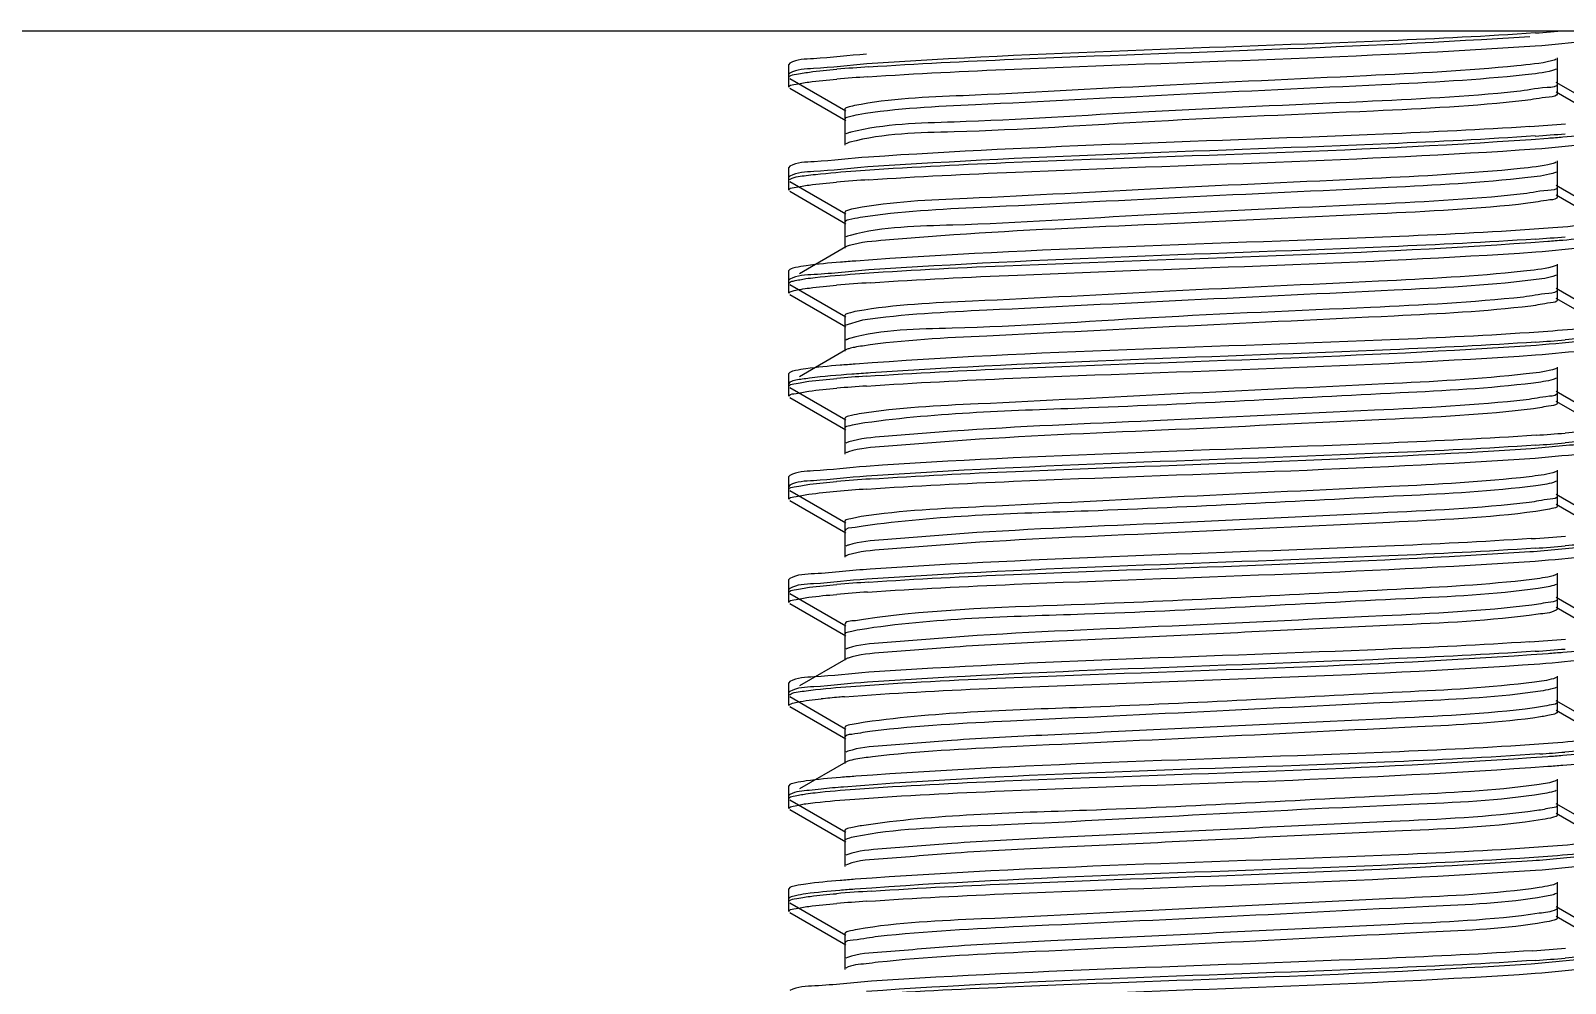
# Model space of a CAD drawing. Extents: x 27938 to 650306, y -92720 to 1524912.
# Drawn here: x 294354.8 to 294709.5, y 847743.2 to 847963.3 of the extents above; entities that cross this region are included whole.
import ezdxf

# ---------------------------------------------------------------- set-up
doc = ezdxf.new("R2010")
doc.units = 0
doc.header["$LTSCALE"] = 1000
doc.header["$MEASUREMENT"] = 0
doc.layers.add('bz', color=2, linetype='Continuous')

msp = doc.modelspace()

# ---------------------------------------------------------------- linework, layer by layer
at = {"linetype": 'Continuous'}
for p, q in [((294530.28, 847955.81), (294530.05, 847955.55)), ((294530.05, 847952.57), (294530.05, 847955.55)), ((294530.05, 847952.57), (294530.05, 847955.55)), ((294707.67, 847951.08), (294707.67, 847957.04)), ((294707.67, 847948.81), (294707.67, 847954.76)), ((294530.28, 847953.53), (294530.05, 847953.27)), ((294530.05, 847950.29), (294530.05, 847953.27)), ((294530.05, 847950.29), (294530.05, 847953.27)), ((294530.28, 847952.31), (294543.2, 847944.83)), ((294720.33, 847943.9), (294707.41, 847951.39)), ((294530.28, 847950.03), (294543.2, 847942.55)), ((294720.33, 847941.63), (294707.41, 847949.11)), ((294542.94, 847945.13), (294542.94, 847939.18)), ((294542.94, 847942.85), (294542.94, 847936.9)), ((294530.28, 847932), (294530.05, 847931.74)), ((294530.05, 847928.76), (294530.05, 847931.74)), ((294530.05, 847928.76), (294530.05, 847931.74)), ((294707.67, 847927.27), (294707.67, 847933.23)), ((294707.67, 847924.99), (294707.67, 847930.95)), ((294530.28, 847929.72), (294530.05, 847929.46)), ((294530.05, 847926.48), (294530.05, 847929.46)), ((294530.05, 847926.48), (294530.05, 847929.46)), ((294530.28, 847928.5), (294543.2, 847921.02)), ((294720.33, 847920.09), (294707.41, 847927.57)), ((294530.28, 847926.22), (294543.2, 847918.74)), ((294720.33, 847917.81), (294707.41, 847925.29)), ((294542.94, 847921.32), (294542.94, 847915.37)), ((294542.94, 847919.04), (294542.94, 847913.09)), ((294543.2, 847913.39), (294532.45, 847907.16)), ((294707.67, 847903.46), (294707.67, 847909.41)), ((294530.28, 847908.18), (294530.05, 847907.92)), ((294530.05, 847904.95), (294530.05, 847907.92)), ((294530.05, 847904.95), (294530.05, 847907.92)), ((294530.28, 847905.91), (294530.05, 847905.65)), ((294530.05, 847902.67), (294530.05, 847905.65)), ((294530.05, 847902.67), (294530.05, 847905.65)), ((294707.67, 847901.18), (294707.67, 847907.13)), ((294530.28, 847904.69), (294543.2, 847897.2)), ((294530.28, 847902.41), (294543.2, 847894.93)), ((294720.33, 847896.28), (294707.41, 847903.76)), ((294720.33, 847894), (294707.41, 847901.48)), ((294542.94, 847897.51), (294542.94, 847891.55)), ((294547.04, 847896.43), (294542.94, 847895.23)), ((294542.94, 847895.23), (294542.94, 847889.27)), ((294543.2, 847889.58), (294532.45, 847883.35)), ((294530.28, 847884.37), (294530.05, 847884.11)), ((294530.05, 847881.13), (294530.05, 847884.11)), ((294530.05, 847881.13), (294530.05, 847884.11)), ((294707.67, 847879.65), (294707.67, 847885.6)), ((294530.28, 847882.09), (294530.05, 847881.83)), ((294530.05, 847878.86), (294530.05, 847881.83)), ((294530.05, 847878.86), (294530.05, 847881.83)), ((294530.28, 847880.87), (294543.2, 847873.39)), ((294707.67, 847877.37), (294707.67, 847883.32)), ((294530.28, 847878.6), (294543.2, 847871.11)), ((294720.33, 847872.47), (294707.41, 847879.95)), ((294720.33, 847870.19), (294707.41, 847877.67)), ((294542.94, 847873.69), (294542.94, 847867.74)), ((294542.94, 847871.41), (294542.94, 847865.46)), ((294530.28, 847860.56), (294530.05, 847860.3)), ((294530.05, 847857.32), (294530.05, 847860.3)), ((294530.05, 847857.32), (294530.05, 847860.3)), ((294707.67, 847855.83), (294707.67, 847861.79)), ((294707.67, 847853.55), (294707.67, 847859.51)), ((294530.28, 847858.28), (294530.05, 847858.02)), ((294530.05, 847855.04), (294530.05, 847858.02)), ((294530.05, 847855.04), (294530.05, 847858.02)), ((294530.28, 847857.06), (294543.2, 847849.58)), ((294720.33, 847848.65), (294707.41, 847856.14)), ((294530.28, 847854.78), (294543.2, 847847.3)), ((294720.33, 847846.37), (294707.41, 847853.86)), ((294542.94, 847849.88), (294542.94, 847843.93)), ((294542.94, 847847.6), (294542.94, 847841.65)), ((294707.67, 847832.02), (294707.67, 847837.97)), ((294530.28, 847836.75), (294530.05, 847836.49)), ((294530.05, 847833.51), (294530.05, 847836.49)), ((294530.05, 847833.51), (294530.05, 847836.49)), ((294530.28, 847834.47), (294530.05, 847834.21)), ((294530.05, 847831.23), (294530.05, 847834.21)), ((294530.05, 847831.23), (294530.05, 847834.21)), ((294707.67, 847829.74), (294707.67, 847835.7)), ((294530.28, 847833.25), (294543.2, 847825.77)), ((294530.28, 847830.97), (294543.2, 847823.49)), ((294720.33, 847824.84), (294707.41, 847832.32)), ((294720.33, 847822.56), (294707.41, 847830.04)), ((294542.94, 847826.07), (294542.94, 847820.11)), ((294542.94, 847823.79), (294542.94, 847817.84)), ((294543.2, 847818.14), (294532.45, 847811.91)), ((294530.28, 847812.93), (294530.05, 847812.67)), ((294707.67, 847808.21), (294707.67, 847814.16)), ((294530.05, 847809.7), (294530.05, 847812.67)), ((294530.05, 847809.7), (294530.05, 847812.67)), ((294530.28, 847810.65), (294530.05, 847810.39)), ((294530.05, 847807.42), (294530.05, 847810.39)), ((294530.05, 847807.42), (294530.05, 847810.39)), ((294530.28, 847809.44), (294543.2, 847801.95)), ((294707.67, 847805.93), (294707.67, 847811.88)), ((294530.28, 847807.16), (294543.2, 847799.67)), ((294720.33, 847801.03), (294707.41, 847808.51)), ((294720.33, 847798.75), (294707.41, 847806.23)), ((294542.94, 847802.25), (294542.94, 847796.3)), ((294542.94, 847799.98), (294542.94, 847794.02)), ((294543.67, 847796.81), (294543.2, 847796.6)), ((294543.2, 847794.32), (294532.45, 847788.1)), ((294543.65, 847794.52), (294543.2, 847794.32)), ((294530.28, 847789.12), (294530.05, 847788.86)), ((294530.05, 847785.88), (294530.05, 847788.86)), ((294530.05, 847785.88), (294530.05, 847788.86)), ((294707.67, 847784.4), (294707.67, 847790.35)), ((294707.67, 847782.12), (294707.67, 847788.07)), ((294530.28, 847786.84), (294530.05, 847786.58)), ((294530.05, 847783.6), (294530.05, 847786.58)), ((294530.05, 847783.6), (294530.05, 847786.58)), ((294530.28, 847785.62), (294543.2, 847778.14)), ((294720.33, 847777.21), (294707.41, 847784.7)), ((294530.28, 847783.34), (294543.2, 847775.86)), ((294720.33, 847774.94), (294707.41, 847782.42)), ((294542.94, 847778.44), (294542.94, 847772.49)), ((294542.94, 847776.16), (294542.94, 847770.21)), ((294543.62, 847772.97), (294543.2, 847772.79)), ((294543.61, 847770.69), (294543.2, 847770.51)), ((294530.28, 847765.31), (294530.05, 847765.05)), ((294530.05, 847762.07), (294530.05, 847765.05)), ((294530.05, 847762.07), (294530.05, 847765.05)), ((294707.67, 847760.58), (294707.67, 847766.54)), ((294707.67, 847758.3), (294707.67, 847764.26)), ((294530.28, 847763.03), (294530.05, 847762.77)), ((294530.05, 847759.79), (294530.05, 847762.77)), ((294530.05, 847759.79), (294530.05, 847762.77)), ((294530.28, 847761.81), (294543.2, 847754.33)), ((294720.33, 847753.4), (294707.41, 847760.88)), ((294530.28, 847759.53), (294543.2, 847752.05)), ((294720.33, 847751.12), (294707.41, 847758.61)), ((294542.94, 847754.63), (294542.94, 847748.68)), ((294542.94, 847752.35), (294542.94, 847746.4)), ((294543.57, 847749.14), (294543.2, 847748.98))]:
    msp.add_line(p, q, dxfattribs=at)
for centre, radius, start, end in [((294675.2, 848371.59), 409.69, 273.8314, 274.8033), ((294576.01, 847538.59), 417.29, 93.7842, 94.8009), ((294575.65, 847541.01), 412.57, 93.8094, 94.8059), ((294673.53, 848371.07), 430.77, 273.6985, 274.7995), ((294675.16, 848348.2), 410.12, 273.8286, 274.8033), ((294575.98, 847512.98), 416.81, 93.7812, 94.806), ((294675.18, 848324.13), 409.86, 273.8303, 274.8033), ((294576.61, 847481.48), 424.52, 93.7437, 94.8056), ((294675.3, 848298.77), 408.31, 273.8405, 274.8036), ((294575.29, 847473.98), 408.16, 93.8411, 94.8041), ((294575.22, 847477.14), 407.27, 93.848, 94.803), ((294675.42, 848275.85), 406.92, 273.85, 274.8032), ((294675.29, 848275.18), 408.54, 273.8391, 274.8035), ((294576.46, 847437.75), 422.89, 93.7486, 94.8), ((294575.41, 847448.68), 409.64, 93.8298, 94.8052), ((294673.93, 848270.75), 425.7, 273.7304, 274.8001), ((294675.2, 848252.5), 409.67, 273.8316, 274.8033), ((294576.03, 847419.34), 417.47, 93.783, 94.8009), ((294575.64, 847422.06), 412.46, 93.8102, 94.8059), ((294673.54, 848251.85), 430.61, 273.6995, 274.7995), ((294675.16, 848229.13), 410.12, 273.8286, 274.8033), ((294559.12, 847596.1), 213.92, 94.7007, 95.8096), ((294568.76, 847483.1), 327.34, 94.5302, 94.7613), ((294676.53, 848188.14), 392.88, 273.9474, 274.8034), ((294576.88, 847337.14), 428.27, 93.7148, 94.7991), ((294575.29, 847354.94), 408.13, 93.8414, 94.804), ((294674.36, 848170.14), 420.32, 273.7644, 274.8009), ((294675.29, 848156.07), 408.49, 273.8394, 274.8035)]:
    msp.add_arc(centre, radius, start, end, dxfattribs=at)
for points, knots in [([(294702.57, 847962.81), (294691.3, 847962.04), (294639.79, 847959.56), (294588.22, 847958.37), (294548.06, 847955.64)], [0, 0, 0, 0, 0.219184, 1, 1, 1, 1]), ([(294548.47, 847954.97), (294559.62, 847955.72), (294610.56, 847958.17), (294661.57, 847959.4), (294701.32, 847962.03)], [0, 0, 0, 0, 0.21895, 1, 1, 1, 1]), ([(294702.55, 847959.83), (294706.66, 847960.11), (294712.43, 847960.91), (294718.72, 847961.02), (294720.33, 847961.94)], [0, 0, 0, 0, 0.690321, 1, 1, 1, 1]), ([(294548.24, 847952.68), (294559.52, 847953.44), (294610.96, 847955.91), (294662.46, 847957.11), (294702.55, 847959.83)], [0, 0, 0, 0, 0.219667, 1, 1, 1, 1]), ([(294547.98, 847957.91), (294543.88, 847957.63), (294538.14, 847956.84), (294531.88, 847956.73), (294530.28, 847955.81)], [0, 0, 0, 0, 0.690257, 1, 1, 1, 1]), ([(294548.06, 847955.64), (294543.94, 847955.36), (294538.17, 847954.56), (294531.88, 847954.45), (294530.28, 847953.53)], [0, 0, 0, 0, 0.690342, 1, 1, 1, 1]), ([(294698.33, 847955.22), (294686.76, 847954.07), (294659, 847952.64), (294616.29, 847950.8), (294576.9, 847948.46), (294553.41, 847947.66), (294545.16, 847946.01)], [0, 0, 0, 0, 0.227134, 0.54316, 0.83546, 1, 1, 1, 1]), ([(294707.41, 847956.74), (294707.08, 847956.55), (294704.07, 847955.74), (294701.01, 847955.48), (294698.33, 847955.22)], [0, 0, 0, 0, 0.123019, 1, 1, 1, 1]), ([(294530.05, 847952.57), (294530.05, 847953.02), (294532.42, 847953.3), (294533.6, 847953.62), (294534.79, 847953.77)], [0, 0, 0, 0, 0.271046, 1, 1, 1, 1]), ([(294530.05, 847950.29), (294530.05, 847950.73), (294532.33, 847951.01), (294533.49, 847951.33), (294534.64, 847951.47)], [0, 0, 0, 0, 0.271535, 1, 1, 1, 1]), ([(294700.19, 847953.13), (294689.2, 847951.92), (294662.11, 847950.55), (294619.75, 847948.62), (294579.44, 847946.43), (294555.01, 847945.41), (294546.07, 847943.9)], [0, 0, 0, 0, 0.214725, 0.5266, 0.823844, 1, 1, 1, 1]), ([(294707.41, 847954.46), (294707.13, 847954.3), (294704.75, 847953.6), (294702.31, 847953.37), (294700.19, 847953.13)], [0, 0, 0, 0, 0.128762, 1, 1, 1, 1]), ([(294698.33, 847949.26), (294686.48, 847948.08), (294658.1, 847946.63), (294614.66, 847944.86), (294575.37, 847942.21), (294552.12, 847941.81), (294544.37, 847939.88)], [0, 0, 0, 0, 0.231431, 0.552554, 0.844673, 1, 1, 1, 1]), ([(294707.67, 847951.08), (294707.67, 847950.24), (294702.85, 847950.21), (294700.66, 847949.49), (294698.33, 847949.26)], [0, 0, 0, 0, 0.265504, 1, 1, 1, 1]), ([(294707.67, 847948.81), (294707.67, 847948.12), (294703.85, 847947.93), (294702.06, 847947.39), (294700.19, 847947.18)], [0, 0, 0, 0, 0.267411, 1, 1, 1, 1]), ([(294545.16, 847946.01), (294544.6, 847945.9), (294543.94, 847945.75), (294542.95, 847945.37), (294542.95, 847945.13)], [0, 0, 0, 0, 0.707509, 1, 1, 1, 1]), ([(294700.19, 847947.18), (294688.57, 847945.89), (294660.02, 847944.46), (294615.94, 847942.69), (294575.79, 847939.82), (294551.9, 847939.67), (294544.12, 847937.54)], [0, 0, 0, 0, 0.224296, 0.548086, 0.845183, 1, 1, 1, 1]), ([(294546.07, 847943.9), (294545.28, 847943.77), (294544.42, 847943.56), (294542.95, 847943.17), (294542.94, 847942.85)], [0, 0, 0, 0, 0.717095, 1, 1, 1, 1]), ([(294701.32, 847941.19), (294690.04, 847940.45), (294639.09, 847938.01), (294588.08, 847936.8), (294548.47, 847934.13)], [0, 0, 0, 0, 0.221631, 1, 1, 1, 1]), ([(294544.37, 847939.88), (294544.13, 847939.83), (294543.74, 847939.72), (294543.35, 847939.56), (294543.21, 847939.48)], [0, 0, 0, 0, 0.588731, 1, 1, 1, 1]), ([(294544.12, 847937.54), (294543.94, 847937.49), (294543.63, 847937.4), (294543.32, 847937.27), (294543.21, 847937.2)], [0, 0, 0, 0, 0.578118, 1, 1, 1, 1]), ([(294545.51, 847930.95), (294557.03, 847931.79), (294610.36, 847934.39), (294663.77, 847935.43), (294705.51, 847938.51)], [0, 0, 0, 0, 0.216226, 1, 1, 1, 1]), ([(294702.55, 847939), (294691.29, 847938.23), (294639.85, 847935.75), (294588.36, 847934.55), (294548.24, 847931.84)], [0, 0, 0, 0, 0.219063, 1, 1, 1, 1]), ([(294702.56, 847936.02), (294706.67, 847936.3), (294712.44, 847937.1), (294718.72, 847937.21), (294720.33, 847938.13)], [0, 0, 0, 0, 0.690305, 1, 1, 1, 1]), ([(294705.51, 847938.51), (294706.66, 847938.59), (294710.4, 847938.89), (294714.14, 847939.22), (294716.72, 847939.59)], [0, 0, 0, 0, 0.30753, 1, 1, 1, 1]), ([(294548.47, 847934.13), (294544.26, 847933.85), (294538.36, 847933.03), (294531.92, 847932.94), (294530.28, 847932)], [0, 0, 0, 0, 0.69073, 1, 1, 1, 1]), ([(294548.5, 847928.88), (294559.79, 847929.64), (294611.15, 847932.11), (294662.57, 847933.3), (294702.56, 847936.02)], [0, 0, 0, 0, 0.220288, 1, 1, 1, 1]), ([(294548.24, 847931.84), (294544.08, 847931.56), (294538.25, 847930.75), (294531.9, 847930.65), (294530.28, 847929.72)], [0, 0, 0, 0, 0.690532, 1, 1, 1, 1]), ([(294534.02, 847929.86), (294534.75, 847929.96), (294538.57, 847930.42), (294542.41, 847930.72), (294545.51, 847930.95)], [0, 0, 0, 0, 0.191578, 1, 1, 1, 1]), ([(294699.08, 847931.48), (294687.71, 847930.3), (294660.14, 847928.9), (294617.48, 847927.02), (294577.72, 847924.73), (294553.89, 847923.86), (294545.41, 847922.25)], [0, 0, 0, 0, 0.222673, 0.537557, 0.831783, 1, 1, 1, 1]), ([(294707.41, 847932.92), (294707.1, 847932.75), (294704.34, 847931.98), (294701.54, 847931.73), (294699.08, 847931.48)], [0, 0, 0, 0, 0.125047, 1, 1, 1, 1]), ([(294707.41, 847930.65), (294707.15, 847930.5), (294705, 847929.84), (294702.78, 847929.62), (294700.86, 847929.4)], [0, 0, 0, 0, 0.131376, 1, 1, 1, 1]), ([(294530.05, 847928.76), (294530.05, 847928.88), (294531.47, 847929.77), (294532.76, 847929.68), (294534.02, 847929.86)], [0, 0, 0, 0, 0.088859, 1, 1, 1, 1]), ([(294530.05, 847926.48), (294530.05, 847926.92), (294532.36, 847927.2), (294533.52, 847927.52), (294534.68, 847927.67)], [0, 0, 0, 0, 0.271367, 1, 1, 1, 1]), ([(294700.86, 847929.4), (294690.13, 847928.15), (294663.36, 847926.81), (294621.21, 847924.86), (294580.57, 847922.71), (294555.77, 847921.62), (294546.54, 847920.16)], [0, 0, 0, 0, 0.209641, 0.51959, 0.818764, 1, 1, 1, 1]), ([(294707.66, 847927.27), (294707.67, 847926.49), (294703.25, 847926.39), (294701.22, 847925.75), (294699.08, 847925.53)], [0, 0, 0, 0, 0.265995, 1, 1, 1, 1]), ([(294700.86, 847923.44), (294689.33, 847922.11), (294660.68, 847920.77), (294616.46, 847918.55), (294578.44, 847917.03), (294554.83, 847915.1), (294546.7, 847914.47), (294544, 847913.69)], [0, 0, 0, 0, 0.221551, 0.546609, 0.845708, 0.946505, 1, 1, 1, 1]), ([(294699.08, 847925.53), (294687.28, 847924.3), (294658.74, 847922.85), (294614.94, 847921.1), (294575.34, 847918.31), (294551.87, 847918.08), (294544.18, 847916.02)], [0, 0, 0, 0, 0.229278, 0.552136, 0.84614, 1, 1, 1, 1]), ([(294707.67, 847924.99), (294707.67, 847924.36), (294704.22, 847924.12), (294702.56, 847923.64), (294700.86, 847923.44)], [0, 0, 0, 0, 0.268548, 1, 1, 1, 1]), ([(294545.41, 847922.25), (294544.78, 847922.13), (294544.07, 847921.97), (294542.95, 847921.58), (294542.94, 847921.32)], [0, 0, 0, 0, 0.710644, 1, 1, 1, 1]), ([(294546.54, 847920.16), (294545.63, 847920.02), (294544.67, 847919.79), (294542.95, 847919.4), (294542.94, 847919.04)], [0, 0, 0, 0, 0.720363, 1, 1, 1, 1]), ([(294544.18, 847916.02), (294543.99, 847915.97), (294543.65, 847915.87), (294543.33, 847915.74), (294543.21, 847915.67)], [0, 0, 0, 0, 0.581011, 1, 1, 1, 1]), ([(294705.51, 847917.67), (294694.08, 847916.83), (294640.74, 847914.23), (294587.33, 847913.16), (294545.51, 847910.11)], [0, 0, 0, 0, 0.214646, 1, 1, 1, 1]), ([(294705.45, 847914.69), (294706.61, 847914.78), (294710.36, 847915.07), (294714.12, 847915.41), (294716.7, 847915.77)], [0, 0, 0, 0, 0.307512, 1, 1, 1, 1]), ([(294716.72, 847918.75), (294716.01, 847918.65), (294712.28, 847918.19), (294708.54, 847917.89), (294705.51, 847917.67)], [0, 0, 0, 0, 0.1913, 1, 1, 1, 1]), ([(294544, 847913.69), (294543.85, 847913.65), (294543.57, 847913.56), (294543.31, 847913.45), (294543.21, 847913.39)], [0, 0, 0, 0, 0.572407, 1, 1, 1, 1]), ([(294545.35, 847907.13), (294556.84, 847907.97), (294610.21, 847910.57), (294663.66, 847911.61), (294705.45, 847914.69)], [0, 0, 0, 0, 0.215717, 1, 1, 1, 1]), ([(294702.56, 847915.18), (294691.34, 847914.42), (294639.98, 847911.95), (294588.57, 847910.74), (294548.5, 847908.04)], [0, 0, 0, 0, 0.218766, 1, 1, 1, 1]), ([(294548.89, 847905.09), (294560.22, 847905.85), (294611.47, 847908.3), (294662.79, 847909.5), (294702.65, 847912.21)], [0, 0, 0, 0, 0.221286, 1, 1, 1, 1]), ([(294702.65, 847912.21), (294706.74, 847912.49), (294712.48, 847913.29), (294718.73, 847913.4), (294720.33, 847914.31)], [0, 0, 0, 0, 0.690212, 1, 1, 1, 1]), ([(294534.02, 847909.02), (294533.2, 847908.91), (294531.95, 847908.69), (294530.68, 847908.41), (294530.28, 847908.18)], [0, 0, 0, 0, 0.644157, 1, 1, 1, 1]), ([(294545.51, 847910.11), (294544.33, 847910.03), (294540.5, 847909.73), (294536.66, 847909.39), (294534.02, 847909.02)], [0, 0, 0, 0, 0.307207, 1, 1, 1, 1]), ([(294707.41, 847909.11), (294707.12, 847908.95), (294704.61, 847908.22), (294702.04, 847907.98), (294699.8, 847907.74)], [0, 0, 0, 0, 0.127384, 1, 1, 1, 1]), ([(294530.05, 847904.95), (294530.05, 847905.32), (294531.98, 847905.64), (294532.99, 847905.9), (294533.97, 847906.04)], [0, 0, 0, 0, 0.274238, 1, 1, 1, 1]), ([(294548.5, 847908.04), (294544.28, 847907.76), (294538.37, 847906.94), (294531.92, 847906.85), (294530.28, 847905.91)], [0, 0, 0, 0, 0.690794, 1, 1, 1, 1]), ([(294533.97, 847906.04), (294534.69, 847906.14), (294538.47, 847906.6), (294542.27, 847906.9), (294545.35, 847907.13)], [0, 0, 0, 0, 0.191507, 1, 1, 1, 1]), ([(294699.8, 847907.74), (294688.68, 847906.54), (294661.41, 847905.16), (294618.94, 847903.25), (294578.82, 847901.02), (294554.6, 847900.05), (294545.82, 847898.51)], [0, 0, 0, 0, 0.217563, 0.530512, 0.826679, 1, 1, 1, 1]), ([(294701.51, 847905.66), (294691.03, 847904.39), (294664.59, 847903.08), (294622.67, 847901.09), (294581.72, 847898.99), (294556.55, 847897.83), (294547.04, 847896.43)], [0, 0, 0, 0, 0.204569, 0.512595, 0.813688, 1, 1, 1, 1]), ([(294707.41, 847906.83), (294707.17, 847906.7), (294705.24, 847906.08), (294703.23, 847905.87), (294701.51, 847905.66)], [0, 0, 0, 0, 0.13419, 1, 1, 1, 1]), ([(294530.05, 847902.67), (294530.05, 847902.81), (294530.55, 847903.1), (294530.94, 847903.19), (294531.24, 847903.27)], [0, 0, 0, 0, 0.309855, 1, 1, 1, 1]), ([(294531.24, 847903.27), (294531.73, 847903.39), (294532.91, 847903.61), (294534.1, 847903.78), (294534.79, 847903.87)], [0, 0, 0, 0, 0.420782, 1, 1, 1, 1]), ([(294699.8, 847901.79), (294688.06, 847900.52), (294659.41, 847899.07), (294615.3, 847897.33), (294575.39, 847894.4), (294551.68, 847894.35), (294544.03, 847892.17)], [0, 0, 0, 0, 0.226863, 0.551253, 0.847203, 1, 1, 1, 1]), ([(294707.66, 847903.46), (294707.67, 847902.74), (294703.64, 847902.58), (294701.77, 847902), (294699.8, 847901.79)], [0, 0, 0, 0, 0.266858, 1, 1, 1, 1]), ([(294545.82, 847898.51), (294545.1, 847898.38), (294544.29, 847898.2), (294542.95, 847897.8), (294542.94, 847897.51)], [0, 0, 0, 0, 0.715002, 1, 1, 1, 1]), ([(294701.51, 847899.71), (294691.03, 847898.43), (294664.59, 847897.12), (294622.67, 847895.14), (294581.72, 847893.03), (294556.55, 847891.88), (294547.04, 847890.47)], [0, 0, 0, 0, 0.204569, 0.512595, 0.813688, 1, 1, 1, 1]), ([(294707.67, 847901.18), (294707.67, 847900.61), (294704.56, 847900.32), (294703.05, 847899.89), (294701.51, 847899.71)], [0, 0, 0, 0, 0.26989, 1, 1, 1, 1]), ([(294716.7, 847894.94), (294715.99, 847894.84), (294712.25, 847894.38), (294708.49, 847894.08), (294705.45, 847893.85)], [0, 0, 0, 0, 0.191312, 1, 1, 1, 1]), ([(294544.03, 847892.17), (294543.87, 847892.12), (294543.59, 847892.03), (294543.31, 847891.92), (294543.21, 847891.85)], [0, 0, 0, 0, 0.574017, 1, 1, 1, 1]), ([(294705.45, 847893.85), (294693.99, 847893.01), (294640.62, 847890.41), (294587.18, 847889.35), (294545.35, 847886.29)], [0, 0, 0, 0, 0.214998, 1, 1, 1, 1]), ([(294702.65, 847891.38), (294691.49, 847890.62), (294640.23, 847888.14), (294588.92, 847886.93), (294548.89, 847884.26)], [0, 0, 0, 0, 0.218157, 1, 1, 1, 1]), ([(294702.74, 847890.69), (294706.81, 847890.96), (294712.52, 847891.75), (294718.74, 847891.87), (294720.33, 847892.78)], [0, 0, 0, 0, 0.690121, 1, 1, 1, 1]), ([(294543.91, 847889.85), (294543.77, 847889.81), (294543.53, 847889.73), (294543.3, 847889.63), (294543.21, 847889.58)], [0, 0, 0, 0, 0.566763, 1, 1, 1, 1]), ([(294547.04, 847890.47), (294546.43, 847890.38), (294545.38, 847890.21), (294544.34, 847889.98), (294543.91, 847889.85)], [0, 0, 0, 0, 0.581835, 1, 1, 1, 1]), ([(294547.89, 847883.49), (294559.18, 847884.26), (294610.8, 847886.75), (294662.48, 847887.94), (294702.74, 847890.69)], [0, 0, 0, 0, 0.219027, 1, 1, 1, 1]), ([(294547.95, 847881.22), (294559.23, 847881.99), (294610.8, 847884.47), (294662.42, 847885.66), (294702.64, 847888.4)], [0, 0, 0, 0, 0.219076, 1, 1, 1, 1]), ([(294702.64, 847888.4), (294706.73, 847888.68), (294712.47, 847889.47), (294718.73, 847889.58), (294720.33, 847890.5)], [0, 0, 0, 0, 0.690224, 1, 1, 1, 1]), ([(294533.97, 847885.2), (294533.16, 847885.09), (294531.93, 847884.87), (294530.67, 847884.6), (294530.28, 847884.37)], [0, 0, 0, 0, 0.643667, 1, 1, 1, 1]), ([(294545.35, 847886.29), (294544.18, 847886.2), (294540.38, 847885.91), (294536.58, 847885.57), (294533.97, 847885.2)], [0, 0, 0, 0, 0.307296, 1, 1, 1, 1]), ([(294548.89, 847884.26), (294547.45, 847884.16), (294542.74, 847883.83), (294538.03, 847883.45), (294534.79, 847883.03)], [0, 0, 0, 0, 0.307422, 1, 1, 1, 1]), ([(294700.49, 847884.01), (294689.62, 847882.78), (294662.67, 847881.42), (294620.4, 847879.48), (294579.94, 847877.31), (294555.34, 847876.26), (294546.27, 847874.77)], [0, 0, 0, 0, 0.21247, 0.523491, 0.821591, 1, 1, 1, 1]), ([(294707.41, 847885.3), (294707.14, 847885.15), (294704.86, 847884.46), (294702.52, 847884.23), (294700.49, 847884.01)], [0, 0, 0, 0, 0.129897, 1, 1, 1, 1]), ([(294530.05, 847881.13), (294530.05, 847881.57), (294532.33, 847881.85), (294533.48, 847882.16), (294534.63, 847882.31)], [0, 0, 0, 0, 0.271606, 1, 1, 1, 1]), ([(294534.79, 847883.03), (294534.24, 847882.96), (294532.73, 847882.72), (294531.13, 847882.58), (294530.28, 847882.09)], [0, 0, 0, 0, 0.363874, 1, 1, 1, 1]), ([(294702.12, 847881.92), (294691.9, 847880.62), (294657.58, 847878.99), (294606.13, 847876.09), (294564.7, 847875.08), (294547.57, 847872.69)], [0, 0, 0, 0, 0.19951, 0.664838, 1, 1, 1, 1]), ([(294707.41, 847883.02), (294707.19, 847882.9), (294705.46, 847882.32), (294703.66, 847882.12), (294702.12, 847881.92)], [0, 0, 0, 0, 0.137233, 1, 1, 1, 1]), ([(294530.05, 847878.86), (294530.05, 847879.29), (294532.32, 847879.57), (294533.47, 847879.88), (294534.62, 847880.03)], [0, 0, 0, 0, 0.271624, 1, 1, 1, 1]), ([(294700.49, 847878.05), (294688.84, 847876.74), (294660.07, 847875.38), (294615.82, 847873.17), (294577.94, 847871.67), (294554.55, 847869.72), (294546.54, 847869.11), (294543.91, 847868.32)], [0, 0, 0, 0, 0.224202, 0.549925, 0.847853, 0.947628, 1, 1, 1, 1]), ([(294707.67, 847879.65), (294707.67, 847878.99), (294704.01, 847878.77), (294702.28, 847878.25), (294700.49, 847878.05)], [0, 0, 0, 0, 0.267891, 1, 1, 1, 1]), ([(294707.67, 847877.37), (294707.67, 847876.85), (294704.89, 847876.53), (294703.51, 847876.15), (294702.12, 847875.97)], [0, 0, 0, 0, 0.271462, 1, 1, 1, 1]), ([(294546.27, 847874.77), (294545.44, 847874.64), (294544.53, 847874.42), (294542.95, 847874.03), (294542.94, 847873.69)], [0, 0, 0, 0, 0.718615, 1, 1, 1, 1]), ([(294702.12, 847875.97), (294690.81, 847874.53), (294662.08, 847873.25), (294617.45, 847870.94), (294578.68, 847869.46), (294554.68, 847867.44), (294546.47, 847866.85), (294543.83, 847866.02)], [0, 0, 0, 0, 0.215562, 0.542846, 0.84615, 0.947588, 1, 1, 1, 1]), ([(294547.57, 847872.69), (294546.41, 847872.53), (294545.22, 847872.22), (294542.94, 847871.86), (294542.94, 847871.41)], [0, 0, 0, 0, 0.725452, 1, 1, 1, 1]), ([(294702.74, 847869.85), (294691.45, 847869.08), (294639.83, 847866.59), (294588.15, 847865.4), (294547.89, 847862.66)], [0, 0, 0, 0, 0.218953, 1, 1, 1, 1]), ([(294543.91, 847868.32), (294543.78, 847868.28), (294543.53, 847868.2), (294543.3, 847868.1), (294543.21, 847868.04)], [0, 0, 0, 0, 0.567705, 1, 1, 1, 1]), ([(294702.64, 847867.56), (294691.36, 847866.79), (294639.79, 847864.31), (294588.17, 847863.12), (294547.95, 847860.38)], [0, 0, 0, 0, 0.219125, 1, 1, 1, 1]), ([(294548.81, 847859.74), (294560, 847860.49), (294610.94, 847862.93), (294661.94, 847864.16), (294701.63, 847866.8)], [0, 0, 0, 0, 0.22002, 1, 1, 1, 1]), ([(294701.63, 847866.8), (294705.96, 847867.09), (294712.03, 847867.93), (294718.65, 847868), (294720.33, 847868.97)], [0, 0, 0, 0, 0.691208, 1, 1, 1, 1]), ([(294702.57, 847864.58), (294706.68, 847864.86), (294712.44, 847865.66), (294718.73, 847865.77), (294720.33, 847866.69)], [0, 0, 0, 0, 0.690293, 1, 1, 1, 1]), ([(294547.89, 847862.66), (294543.81, 847862.38), (294538.1, 847861.59), (294531.87, 847861.47), (294530.28, 847860.56)], [0, 0, 0, 0, 0.690154, 1, 1, 1, 1]), ([(294543.83, 847866.02), (294543.71, 847865.98), (294543.49, 847865.9), (294543.29, 847865.81), (294543.2, 847865.76)], [0, 0, 0, 0, 0.562566, 1, 1, 1, 1]), ([(294548.05, 847857.41), (294559.33, 847858.18), (294610.84, 847860.66), (294662.41, 847861.85), (294702.57, 847864.58)], [0, 0, 0, 0, 0.219254, 1, 1, 1, 1]), ([(294547.95, 847860.38), (294543.86, 847860.1), (294538.13, 847859.31), (294531.88, 847859.2), (294530.28, 847858.28)], [0, 0, 0, 0, 0.690224, 1, 1, 1, 1]), ([(294701.15, 847860.27), (294690.53, 847859.02), (294663.91, 847857.69), (294621.86, 847855.72), (294581.08, 847853.59), (294556.11, 847852.47), (294546.76, 847851.04)], [0, 0, 0, 0, 0.207392, 0.516489, 0.816517, 1, 1, 1, 1]), ([(294707.41, 847861.49), (294707.16, 847861.34), (294705.11, 847860.7), (294702.98, 847860.49), (294701.15, 847860.27)], [0, 0, 0, 0, 0.132694, 1, 1, 1, 1]), ([(294707.4, 847859.21), (294707.21, 847859.09), (294705.68, 847858.56), (294704.07, 847858.37), (294702.7, 847858.19)], [0, 0, 0, 0, 0.140538, 1, 1, 1, 1]), ([(294530.05, 847857.32), (294530.05, 847857.77), (294532.46, 847858.05), (294533.66, 847858.38), (294534.87, 847858.53)], [0, 0, 0, 0, 0.270801, 1, 1, 1, 1]), ([(294530.05, 847855.04), (294530.05, 847855.47), (294532.32, 847855.76), (294533.47, 847856.07), (294534.61, 847856.22)], [0, 0, 0, 0, 0.271622, 1, 1, 1, 1]), ([(294702.7, 847858.19), (294692.56, 847856.82), (294657.98, 847855.24), (294606.22, 847852.21), (294564.38, 847851.33), (294547.18, 847848.82)], [0, 0, 0, 0, 0.197032, 0.665256, 1, 1, 1, 1]), ([(294707.67, 847855.83), (294707.67, 847855.23), (294704.38, 847854.97), (294702.78, 847854.51), (294701.15, 847854.32)], [0, 0, 0, 0, 0.269339, 1, 1, 1, 1]), ([(294702.7, 847852.23), (294691.53, 847850.73), (294662.79, 847849.5), (294617.98, 847847.13), (294578.85, 847845.68), (294554.65, 847843.6), (294546.38, 847843.04), (294543.76, 847842.18)], [0, 0, 0, 0, 0.212334, 0.540585, 0.846069, 0.947955, 1, 1, 1, 1]), ([(294701.15, 847854.32), (294689.6, 847852.95), (294660.77, 847851.62), (294616.29, 847849.36), (294578.02, 847847.88), (294554.45, 847845.88), (294546.41, 847845.3), (294543.82, 847844.48)], [0, 0, 0, 0, 0.22136, 0.548301, 0.848284, 0.948292, 1, 1, 1, 1]), ([(294707.67, 847853.55), (294707.67, 847853.08), (294705.21, 847852.74), (294703.95, 847852.4), (294702.7, 847852.23)], [0, 0, 0, 0, 0.273294, 1, 1, 1, 1]), ([(294546.76, 847851.04), (294545.8, 847850.89), (294544.78, 847850.64), (294542.95, 847850.25), (294542.94, 847849.88)], [0, 0, 0, 0, 0.721639, 1, 1, 1, 1]), ([(294547.18, 847848.82), (294546.56, 847848.73), (294545.37, 847848.39), (294542.94, 847848.46), (294542.94, 847847.6)], [0, 0, 0, 0, 0.421436, 1, 1, 1, 1]), ([(294701.63, 847845.96), (294690.4, 847845.22), (294639.46, 847842.77), (294588.47, 847841.55), (294548.81, 847838.9)], [0, 0, 0, 0, 0.220591, 1, 1, 1, 1]), ([(294701.33, 847842.96), (294705.73, 847843.26), (294711.89, 847844.11), (294718.62, 847844.17), (294720.33, 847845.15)], [0, 0, 0, 0, 0.691489, 1, 1, 1, 1]), ([(294543.76, 847842.18), (294543.65, 847842.15), (294543.46, 847842.08), (294543.28, 847841.99), (294543.2, 847841.95)], [0, 0, 0, 0, 0.558344, 1, 1, 1, 1]), ([(294543.82, 847844.48), (294543.7, 847844.44), (294543.49, 847844.37), (294543.29, 847844.28), (294543.21, 847844.23)], [0, 0, 0, 0, 0.562023, 1, 1, 1, 1]), ([(294702.57, 847843.75), (294691.3, 847842.98), (294639.79, 847840.5), (294588.22, 847839.31), (294548.05, 847836.58)], [0, 0, 0, 0, 0.219185, 1, 1, 1, 1]), ([(294548.48, 847835.91), (294559.63, 847836.66), (294610.58, 847839.11), (294661.58, 847840.34), (294701.33, 847842.96)], [0, 0, 0, 0, 0.218984, 1, 1, 1, 1]), ([(294702.55, 847840.77), (294706.66, 847841.05), (294712.43, 847841.85), (294718.72, 847841.95), (294720.33, 847842.88)], [0, 0, 0, 0, 0.690321, 1, 1, 1, 1]), ([(294548.81, 847838.9), (294544.52, 847838.62), (294538.51, 847837.79), (294531.95, 847837.7), (294530.28, 847836.75)], [0, 0, 0, 0, 0.691053, 1, 1, 1, 1]), ([(294548.23, 847833.61), (294559.51, 847834.37), (294610.95, 847836.85), (294662.45, 847838.04), (294702.55, 847840.77)], [0, 0, 0, 0, 0.21965, 1, 1, 1, 1]), ([(294707.41, 847837.67), (294707.18, 847837.54), (294705.34, 847836.94), (294703.43, 847836.74), (294701.78, 847836.53)], [0, 0, 0, 0, 0.135508, 1, 1, 1, 1]), ([(294530.05, 847833.51), (294530.05, 847833.95), (294532.42, 847834.23), (294533.6, 847834.56), (294534.79, 847834.71)], [0, 0, 0, 0, 0.271038, 1, 1, 1, 1]), ([(294548.05, 847836.58), (294543.94, 847836.3), (294538.17, 847835.5), (294531.88, 847835.39), (294530.28, 847834.47)], [0, 0, 0, 0, 0.690337, 1, 1, 1, 1]), ([(294703.25, 847834.45), (294693.11, 847833), (294658.04, 847831.49), (294605.89, 847828.25), (294563.57, 847827.63), (294546.44, 847824.9)], [0, 0, 0, 0, 0.19563, 0.668751, 1, 1, 1, 1]), ([(294701.78, 847836.53), (294691.42, 847835.25), (294656.92, 847833.6), (294605.48, 847830.68), (294564.2, 847829.74), (294547.27, 847827.3)], [0, 0, 0, 0, 0.20233, 0.668453, 1, 1, 1, 1]), ([(294707.4, 847835.39), (294707.23, 847835.29), (294705.88, 847834.81), (294704.46, 847834.62), (294703.25, 847834.45)], [0, 0, 0, 0, 0.144146, 1, 1, 1, 1]), ([(294530.05, 847831.23), (294530.05, 847831.66), (294532.33, 847831.95), (294533.49, 847832.26), (294534.63, 847832.41)], [0, 0, 0, 0, 0.271539, 1, 1, 1, 1]), ([(294701.78, 847830.58), (294690.34, 847829.16), (294661.48, 847827.87), (294616.79, 847825.56), (294578.15, 847824.1), (294554.39, 847822.05), (294546.3, 847821.49), (294543.74, 847820.64)], [0, 0, 0, 0, 0.21834, 0.54638, 0.848471, 0.948812, 1, 1, 1, 1]), ([(294707.67, 847832.02), (294707.67, 847831.47), (294704.71, 847831.17), (294703.26, 847830.76), (294701.78, 847830.58)], [0, 0, 0, 0, 0.270556, 1, 1, 1, 1]), ([(294547.27, 847827.3), (294546.64, 847827.21), (294545.42, 847826.86), (294542.95, 847826.94), (294542.94, 847826.07)], [0, 0, 0, 0, 0.421799, 1, 1, 1, 1]), ([(294703.25, 847828.5), (294692.22, 847826.92), (294663.5, 847825.73), (294626.05, 847823.82), (294592.15, 847822.22), (294570.28, 847821.16), (294554.64, 847819.77), (294546.31, 847819.24), (294543.7, 847818.35)], [0, 0, 0, 0, 0.208967, 0.538107, 0.703891, 0.84582, 0.948226, 1, 1, 1, 1]), ([(294707.67, 847829.74), (294707.67, 847829.6), (294706.11, 847828.6), (294704.65, 847828.69), (294703.25, 847828.5)], [0, 0, 0, 0, 0.089983, 1, 1, 1, 1]), ([(294546.44, 847824.9), (294545.56, 847824.76), (294544.62, 847824.53), (294542.94, 847824.14), (294542.94, 847823.79)], [0, 0, 0, 0, 0.719897, 1, 1, 1, 1]), ([(294543.74, 847820.64), (294543.64, 847820.61), (294543.45, 847820.54), (294543.28, 847820.46), (294543.21, 847820.42)], [0, 0, 0, 0, 0.556917, 1, 1, 1, 1]), ([(294702.55, 847819.93), (294691.29, 847819.17), (294639.85, 847816.69), (294588.35, 847815.49), (294548.23, 847812.77)], [0, 0, 0, 0, 0.219069, 1, 1, 1, 1]), ([(294701.33, 847822.13), (294690.05, 847821.38), (294639.1, 847818.95), (294588.1, 847817.74), (294548.48, 847815.07)], [0, 0, 0, 0, 0.221599, 1, 1, 1, 1]), ([(294705.51, 847819.44), (294706.66, 847819.53), (294710.4, 847819.82), (294714.15, 847820.16), (294716.72, 847820.52)], [0, 0, 0, 0, 0.307531, 1, 1, 1, 1]), ([(294542.9, 847809.41), (294553.96, 847810.29), (294607.52, 847812.93), (294661.15, 847814.06), (294703.58, 847817.03)], [0, 0, 0, 0, 0.20676, 1, 1, 1, 1]), ([(294543.7, 847818.35), (294543.61, 847818.32), (294543.44, 847818.25), (294543.27, 847818.18), (294543.2, 847818.14)], [0, 0, 0, 0, 0.55453, 1, 1, 1, 1]), ([(294545.52, 847811.89), (294557.03, 847812.73), (294610.37, 847815.32), (294663.78, 847816.37), (294705.51, 847819.44)], [0, 0, 0, 0, 0.216246, 1, 1, 1, 1]), ([(294703.58, 847817.03), (294707.45, 847817.3), (294712.89, 847818.05), (294718.81, 847818.19), (294720.33, 847819.06)], [0, 0, 0, 0, 0.689207, 1, 1, 1, 1]), ([(294548.48, 847815.07), (294544.27, 847814.79), (294538.36, 847813.97), (294531.92, 847813.88), (294530.28, 847812.93)], [0, 0, 0, 0, 0.69074, 1, 1, 1, 1]), ([(294707.41, 847813.86), (294707.2, 847813.74), (294705.56, 847813.19), (294703.85, 847812.99), (294702.38, 847812.8)], [0, 0, 0, 0, 0.138663, 1, 1, 1, 1]), ([(294530.05, 847809.7), (294530.05, 847809.82), (294531.47, 847810.71), (294532.76, 847810.62), (294534.02, 847810.79)], [0, 0, 0, 0, 0.088851, 1, 1, 1, 1]), ([(294548.23, 847812.77), (294544.07, 847812.49), (294538.25, 847811.69), (294531.9, 847811.58), (294530.28, 847810.65)], [0, 0, 0, 0, 0.690525, 1, 1, 1, 1]), ([(294534.02, 847810.79), (294534.75, 847810.9), (294538.57, 847811.36), (294542.41, 847811.66), (294545.52, 847811.89)], [0, 0, 0, 0, 0.191579, 1, 1, 1, 1]), ([(294702.38, 847812.8), (294692.25, 847811.47), (294657.98, 847809.86), (294606.48, 847806.95), (294564.92, 847805.92), (294547.67, 847803.54)], [0, 0, 0, 0, 0.197662, 0.663013, 1, 1, 1, 1]), ([(294703.77, 847810.71), (294694.37, 847809.29), (294669.34, 847808.16), (294628.51, 847806.04), (294586.5, 847804.06), (294559.93, 847802.74), (294549.35, 847801.48)], [0, 0, 0, 0, 0.184318, 0.484662, 0.793435, 1, 1, 1, 1]), ([(294707.4, 847811.58), (294707.01, 847811.35), (294705.77, 847811.05), (294704.56, 847810.83), (294703.77, 847810.71)], [0, 0, 0, 0, 0.362852, 1, 1, 1, 1]), ([(294530.05, 847807.42), (294530.05, 847807.62), (294530.9, 847807.95), (294531.45, 847808.07), (294531.92, 847808.17)], [0, 0, 0, 0, 0.292788, 1, 1, 1, 1]), ([(294702.38, 847806.84), (294691.07, 847805.37), (294662.19, 847804.09), (294624.69, 847802.24), (294591.17, 847800.63), (294569.67, 847799.59), (294554.36, 847798.21), (294546.22, 847797.69), (294543.67, 847796.81)], [0, 0, 0, 0, 0.21516, 0.544196, 0.7084, 0.848448, 0.949211, 1, 1, 1, 1]), ([(294707.67, 847808.21), (294707.67, 847807.71), (294705.04, 847807.38), (294703.71, 847807.02), (294702.38, 847806.84)], [0, 0, 0, 0, 0.27224, 1, 1, 1, 1]), ([(294707.67, 847805.93), (294707.66, 847805.55), (294705.78, 847805.16), (294704.75, 847804.91), (294703.77, 847804.76)], [0, 0, 0, 0, 0.27791, 1, 1, 1, 1]), ([(294547.67, 847803.54), (294546.48, 847803.38), (294545.27, 847803.06), (294542.94, 847802.71), (294542.94, 847802.25)], [0, 0, 0, 0, 0.72583, 1, 1, 1, 1]), ([(294703.77, 847804.76), (294694.37, 847803.34), (294669.34, 847802.2), (294628.51, 847800.08), (294586.5, 847798.11), (294559.93, 847796.79), (294549.35, 847795.53)], [0, 0, 0, 0, 0.184318, 0.484662, 0.793435, 1, 1, 1, 1]), ([(294549.35, 847801.48), (294547.75, 847801.29), (294546.18, 847800.83), (294542.94, 847800.57), (294542.94, 847799.98)], [0, 0, 0, 0, 0.729301, 1, 1, 1, 1]), ([(294716.72, 847799.69), (294716.01, 847799.59), (294712.28, 847799.13), (294708.54, 847798.83), (294705.51, 847798.61)], [0, 0, 0, 0, 0.1913, 1, 1, 1, 1]), ([(294703.58, 847796.19), (294691.62, 847795.36), (294637.99, 847792.76), (294584.26, 847791.88), (294542.69, 847788.56)], [0, 0, 0, 0, 0.22323, 1, 1, 1, 1]), ([(294549.35, 847795.53), (294548.7, 847795.45), (294546.8, 847795.19), (294544.86, 847794.94), (294543.65, 847794.52)], [0, 0, 0, 0, 0.338076, 1, 1, 1, 1]), ([(294545.35, 847788.06), (294556.85, 847788.9), (294610.22, 847791.5), (294663.66, 847792.55), (294705.45, 847795.63)], [0, 0, 0, 0, 0.215731, 1, 1, 1, 1]), ([(294705.51, 847798.61), (294694.08, 847797.76), (294640.75, 847795.16), (294587.34, 847794.1), (294545.52, 847791.05)], [0, 0, 0, 0, 0.214632, 1, 1, 1, 1]), ([(294705.45, 847795.63), (294706.61, 847795.71), (294710.36, 847796.01), (294714.12, 847796.34), (294716.7, 847796.71)], [0, 0, 0, 0, 0.307513, 1, 1, 1, 1]), ([(294545.27, 847785.78), (294556.75, 847786.62), (294610.14, 847789.22), (294663.61, 847790.27), (294705.43, 847793.35)], [0, 0, 0, 0, 0.215475, 1, 1, 1, 1]), ([(294705.43, 847793.35), (294706.58, 847793.43), (294710.35, 847793.73), (294714.11, 847794.06), (294716.7, 847794.43)], [0, 0, 0, 0, 0.307506, 1, 1, 1, 1]), ([(294534.02, 847789.96), (294533.2, 847789.84), (294531.95, 847789.63), (294530.68, 847789.35), (294530.28, 847789.12)], [0, 0, 0, 0, 0.644174, 1, 1, 1, 1]), ([(294537.47, 847788.09), (294536.56, 847787.99), (294534.18, 847787.65), (294531.6, 847787.6), (294530.28, 847786.84)], [0, 0, 0, 0, 0.375236, 1, 1, 1, 1]), ([(294533.97, 847786.97), (294534.69, 847787.08), (294538.48, 847787.54), (294542.28, 847787.84), (294545.35, 847788.06)], [0, 0, 0, 0, 0.191511, 1, 1, 1, 1]), ([(294545.52, 847791.05), (294544.34, 847790.96), (294540.5, 847790.67), (294536.66, 847790.33), (294534.02, 847789.96)], [0, 0, 0, 0, 0.307205, 1, 1, 1, 1]), ([(294702.95, 847789.06), (294692.8, 847787.66), (294658, 847786.1), (294606.05, 847782.99), (294564, 847782.22), (294546.83, 847779.61)], [0, 0, 0, 0, 0.196452, 0.666888, 1, 1, 1, 1]), ([(294707.4, 847790.05), (294707.22, 847789.94), (294705.77, 847789.43), (294704.24, 847789.24), (294702.95, 847789.06)], [0, 0, 0, 0, 0.142097, 1, 1, 1, 1]), ([(294530.05, 847785.88), (294530.05, 847786.26), (294531.98, 847786.58), (294532.99, 847786.84), (294533.97, 847786.97)], [0, 0, 0, 0, 0.274232, 1, 1, 1, 1]), ([(294530.05, 847783.6), (294530.05, 847783.98), (294531.96, 847784.3), (294532.96, 847784.55), (294533.94, 847784.69)], [0, 0, 0, 0, 0.274372, 1, 1, 1, 1]), ([(294533.94, 847784.69), (294534.66, 847784.79), (294538.42, 847785.25), (294542.21, 847785.55), (294545.27, 847785.78)], [0, 0, 0, 0, 0.191416, 1, 1, 1, 1]), ([(294704.26, 847786.98), (294694.19, 847785.35), (294667.09, 847784.28), (294623.57, 847782.09), (294580.81, 847779.68), (294554.63, 847778.88), (294545.31, 847777.07)], [0, 0, 0, 0, 0.192134, 0.50924, 0.821185, 1, 1, 1, 1]), ([(294707.4, 847787.77), (294707.06, 847787.57), (294705.99, 847787.29), (294704.93, 847787.08), (294704.26, 847786.98)], [0, 0, 0, 0, 0.368601, 1, 1, 1, 1]), ([(294704.26, 847781.02), (294693.56, 847779.29), (294664.9, 847778.26), (294627.38, 847776.25), (294592.91, 847774.63), (294570.56, 847773.57), (294554.66, 847772.12), (294546.21, 847771.63), (294543.61, 847770.69)], [0, 0, 0, 0, 0.201859, 0.53258, 0.70075, 0.844896, 0.948529, 1, 1, 1, 1]), ([(294702.95, 847783.11), (294691.78, 847781.57), (294662.91, 847780.34), (294625.33, 847778.45), (294591.5, 847776.84), (294569.78, 847775.8), (294554.35, 847774.38), (294546.15, 847773.88), (294543.62, 847772.97)], [0, 0, 0, 0, 0.211837, 0.541782, 0.707159, 0.848243, 0.949504, 1, 1, 1, 1]), ([(294707.67, 847784.4), (294707.67, 847783.94), (294705.34, 847783.59), (294704.13, 847783.27), (294702.95, 847783.11)], [0, 0, 0, 0, 0.274197, 1, 1, 1, 1]), ([(294707.67, 847782.12), (294707.66, 847781.78), (294706.04, 847781.38), (294705.12, 847781.16), (294704.26, 847781.02)], [0, 0, 0, 0, 0.28085, 1, 1, 1, 1]), ([(294546.83, 847779.61), (294545.85, 847779.46), (294544.83, 847779.21), (294542.94, 847778.82), (294542.94, 847778.44)], [0, 0, 0, 0, 0.722107, 1, 1, 1, 1]), ([(294545.31, 847777.07), (294544.71, 847776.96), (294544.03, 847776.8), (294542.94, 847776.41), (294542.94, 847776.16)], [0, 0, 0, 0, 0.710182, 1, 1, 1, 1]), ([(294705.45, 847774.79), (294694, 847773.95), (294640.63, 847771.34), (294587.18, 847770.29), (294545.35, 847767.23)], [0, 0, 0, 0, 0.214988, 1, 1, 1, 1]), ([(294716.7, 847775.87), (294715.99, 847775.77), (294712.25, 847775.31), (294708.49, 847775.01), (294705.45, 847774.79)], [0, 0, 0, 0, 0.191312, 1, 1, 1, 1]), ([(294705.43, 847772.51), (294693.96, 847771.67), (294640.57, 847769.06), (294587.1, 847768.01), (294545.27, 847764.94)], [0, 0, 0, 0, 0.215162, 1, 1, 1, 1]), ([(294549.13, 847764.51), (294560.38, 847765.26), (294611.32, 847767.7), (294662.32, 847768.91), (294701.95, 847771.57)], [0, 0, 0, 0, 0.221083, 1, 1, 1, 1]), ([(294701.95, 847771.57), (294706.21, 847771.85), (294712.17, 847772.68), (294718.67, 847772.77), (294720.33, 847773.72)], [0, 0, 0, 0, 0.690898, 1, 1, 1, 1]), ([(294702.64, 847769.34), (294706.74, 847769.61), (294712.48, 847770.41), (294718.73, 847770.52), (294720.33, 847771.44)], [0, 0, 0, 0, 0.690221, 1, 1, 1, 1]), ([(294716.7, 847773.59), (294715.98, 847773.49), (294712.23, 847773.03), (294708.47, 847772.73), (294705.43, 847772.51)], [0, 0, 0, 0, 0.191316, 1, 1, 1, 1]), ([(294545.35, 847767.23), (294544.18, 847767.14), (294540.38, 847766.84), (294536.58, 847766.5), (294533.97, 847766.14)], [0, 0, 0, 0, 0.307292, 1, 1, 1, 1]), ([(294547.95, 847762.15), (294559.23, 847762.92), (294610.8, 847765.41), (294662.42, 847766.6), (294702.64, 847769.34)], [0, 0, 0, 0, 0.219074, 1, 1, 1, 1]), ([(294530.05, 847762.07), (294530.05, 847762.53), (294532.49, 847762.8), (294533.71, 847763.13), (294534.93, 847763.29)], [0, 0, 0, 0, 0.270597, 1, 1, 1, 1]), ([(294533.97, 847766.14), (294533.17, 847766.03), (294531.93, 847765.81), (294530.67, 847765.53), (294530.28, 847765.31)], [0, 0, 0, 0, 0.643682, 1, 1, 1, 1]), ([(294533.94, 847763.86), (294533.14, 847763.74), (294531.92, 847763.53), (294530.67, 847763.25), (294530.28, 847763.03)], [0, 0, 0, 0, 0.64337, 1, 1, 1, 1]), ([(294545.27, 847764.94), (294544.1, 847764.85), (294540.32, 847764.56), (294536.54, 847764.22), (294533.94, 847763.86)], [0, 0, 0, 0, 0.307396, 1, 1, 1, 1]), ([(294703.49, 847765.32), (294693.29, 847763.83), (294666.44, 847762.65), (294623.46, 847760.54), (294581.25, 847758.26), (294555.35, 847757.29), (294545.9, 847755.65)], [0, 0, 0, 0, 0.195819, 0.509469, 0.817855, 1, 1, 1, 1]), ([(294704.71, 847763.24), (294695.89, 847761.71), (294671.61, 847760.72), (294631.43, 847758.5), (294588.99, 847756.59), (294561.78, 847755.21), (294550.69, 847754.01)], [0, 0, 0, 0, 0.17416, 0.470646, 0.783277, 1, 1, 1, 1]), ([(294707.4, 847766.23), (294706.98, 847765.99), (294705.65, 847765.68), (294704.34, 847765.45), (294703.49, 847765.32)], [0, 0, 0, 0, 0.359937, 1, 1, 1, 1]), ([(294707.4, 847763.96), (294707.1, 847763.78), (294706.19, 847763.52), (294705.29, 847763.34), (294704.71, 847763.24)], [0, 0, 0, 0, 0.37501, 1, 1, 1, 1]), ([(294530.05, 847759.79), (294530.05, 847760.22), (294532.32, 847760.51), (294533.47, 847760.82), (294534.62, 847760.97)], [0, 0, 0, 0, 0.271622, 1, 1, 1, 1]), ([(294707.67, 847760.58), (294707.66, 847760.45), (294706.21, 847759.48), (294704.81, 847759.56), (294703.49, 847759.37)], [0, 0, 0, 0, 0.091227, 1, 1, 1, 1]), ([(294703.49, 847759.37), (294692.47, 847757.76), (294663.62, 847756.6), (294625.98, 847754.66), (294591.87, 847753.04), (294569.91, 847752), (294554.36, 847750.55), (294546.09, 847750.08), (294543.57, 847749.14)], [0, 0, 0, 0, 0.20838, 0.539161, 0.705719, 0.84788, 0.949708, 1, 1, 1, 1]), ([(294704.71, 847757.29), (294695.89, 847755.76), (294671.61, 847754.77), (294631.43, 847752.55), (294588.99, 847750.64), (294561.78, 847749.26), (294550.69, 847748.05)], [0, 0, 0, 0, 0.17416, 0.470646, 0.783277, 1, 1, 1, 1]), ([(294707.67, 847758.3), (294707.66, 847758), (294706.28, 847757.61), (294705.46, 847757.41), (294704.71, 847757.29)], [0, 0, 0, 0, 0.284357, 1, 1, 1, 1]), ([(294545.9, 847755.65), (294545.16, 847755.52), (294544.34, 847755.33), (294542.94, 847754.93), (294542.94, 847754.63)], [0, 0, 0, 0, 0.715949, 1, 1, 1, 1]), ([(294550.69, 847754.01), (294548.76, 847753.8), (294546.91, 847753.23), (294542.94, 847753.06), (294542.94, 847752.35)], [0, 0, 0, 0, 0.732984, 1, 1, 1, 1]), ([(294701.95, 847750.73), (294690.78, 847749.98), (294639.84, 847747.54), (294588.84, 847746.31), (294549.13, 847743.68)], [0, 0, 0, 0, 0.21953, 1, 1, 1, 1]), ([(294701.64, 847747.73), (294705.97, 847748.02), (294712.03, 847748.86), (294718.65, 847748.94), (294720.33, 847749.9)], [0, 0, 0, 0, 0.691198, 1, 1, 1, 1]), ([(294550.69, 847748.05), (294549.75, 847747.95), (294547.27, 847747.58), (294544.58, 847747.5), (294543.2, 847746.7)], [0, 0, 0, 0, 0.372158, 1, 1, 1, 1]), ([(294702.64, 847748.5), (294691.36, 847747.73), (294639.79, 847745.25), (294588.16, 847744.06), (294547.95, 847741.32)], [0, 0, 0, 0, 0.21912, 1, 1, 1, 1]), ([(294548.05, 847738.35), (294559.33, 847739.11), (294610.84, 847741.59), (294662.41, 847742.79), (294702.57, 847745.52)], [0, 0, 0, 0, 0.219245, 1, 1, 1, 1]), ([(294548.82, 847740.68), (294560.01, 847741.43), (294610.95, 847743.87), (294661.95, 847745.09), (294701.64, 847747.73)], [0, 0, 0, 0, 0.220054, 1, 1, 1, 1]), ([(294702.57, 847745.52), (294706.68, 847745.8), (294712.45, 847746.6), (294718.73, 847746.7), (294720.33, 847747.62)], [0, 0, 0, 0, 0.690292, 1, 1, 1, 1]), ([(294549.13, 847743.68), (294544.76, 847743.39), (294538.65, 847742.54), (294531.98, 847742.47), (294530.28, 847741.5)], [0, 0, 0, 0, 0.69136, 1, 1, 1, 1])]:
    msp.add_open_spline(points, degree=3, knots=knots, dxfattribs=at)
for points in [[(294534.64, 847951.47), (294536.78, 847951.75), (294538.93, 847951.95), (294541.08, 847952.14)], [(294534.79, 847953.77), (294536.88, 847954.04), (294538.99, 847954.24), (294541.09, 847954.42)], [(294534.68, 847927.67), (294536.8, 847927.94), (294538.93, 847928.14), (294541.06, 847928.32)], [(294534.79, 847903.87), (294536.87, 847904.13), (294538.96, 847904.33), (294541.05, 847904.51)], [(294715.98, 847892.56), (294713.83, 847892.28), (294711.66, 847892.08), (294709.5, 847891.89)], [(294534.62, 847880.03), (294536.77, 847880.31), (294538.94, 847880.52), (294541.11, 847880.7)], [(294534.63, 847882.31), (294536.78, 847882.59), (294538.95, 847882.8), (294541.12, 847882.98)], [(294715.99, 847871.03), (294713.83, 847870.75), (294711.66, 847870.54), (294709.49, 847870.36)], [(294715.98, 847868.75), (294713.82, 847868.47), (294711.66, 847868.27), (294709.5, 847868.08)], [(294534.87, 847858.53), (294536.93, 847858.79), (294539, 847858.99), (294541.07, 847859.16)], [(294534.61, 847856.22), (294536.77, 847856.5), (294538.93, 847856.7), (294541.1, 847856.89)], [(294715.96, 847844.93), (294713.81, 847844.65), (294711.66, 847844.45), (294709.5, 847844.27)], [(294534.79, 847834.71), (294536.89, 847834.98), (294538.99, 847835.17), (294541.09, 847835.35)], [(294534.63, 847832.41), (294536.78, 847832.69), (294538.93, 847832.89), (294541.08, 847833.07)], [(294531.92, 847808.17), (294533.75, 847808.54), (294535.61, 847808.73), (294537.47, 847808.92)], [(294716.22, 847797.34), (294713.96, 847797.04), (294711.7, 847796.83), (294709.43, 847796.64)], [(294542.69, 847788.56), (294540.95, 847788.42), (294539.2, 847788.27), (294537.47, 847788.09)], [(294534.93, 847763.29), (294536.96, 847763.55), (294539.01, 847763.74), (294541.05, 847763.91)], [(294534.62, 847760.97), (294536.77, 847761.25), (294538.94, 847761.45), (294541.11, 847761.64)], [(294715.98, 847749.68), (294713.82, 847749.4), (294711.66, 847749.2), (294709.5, 847749.02)]]:
    msp.add_open_spline(points, degree=3, dxfattribs=at)
at = {"layer": 'bz'}
msp.add_line((297780.95, 847963.21), (286773, 847963.21), dxfattribs=at)

doc.saveas('drawing.dxf')
